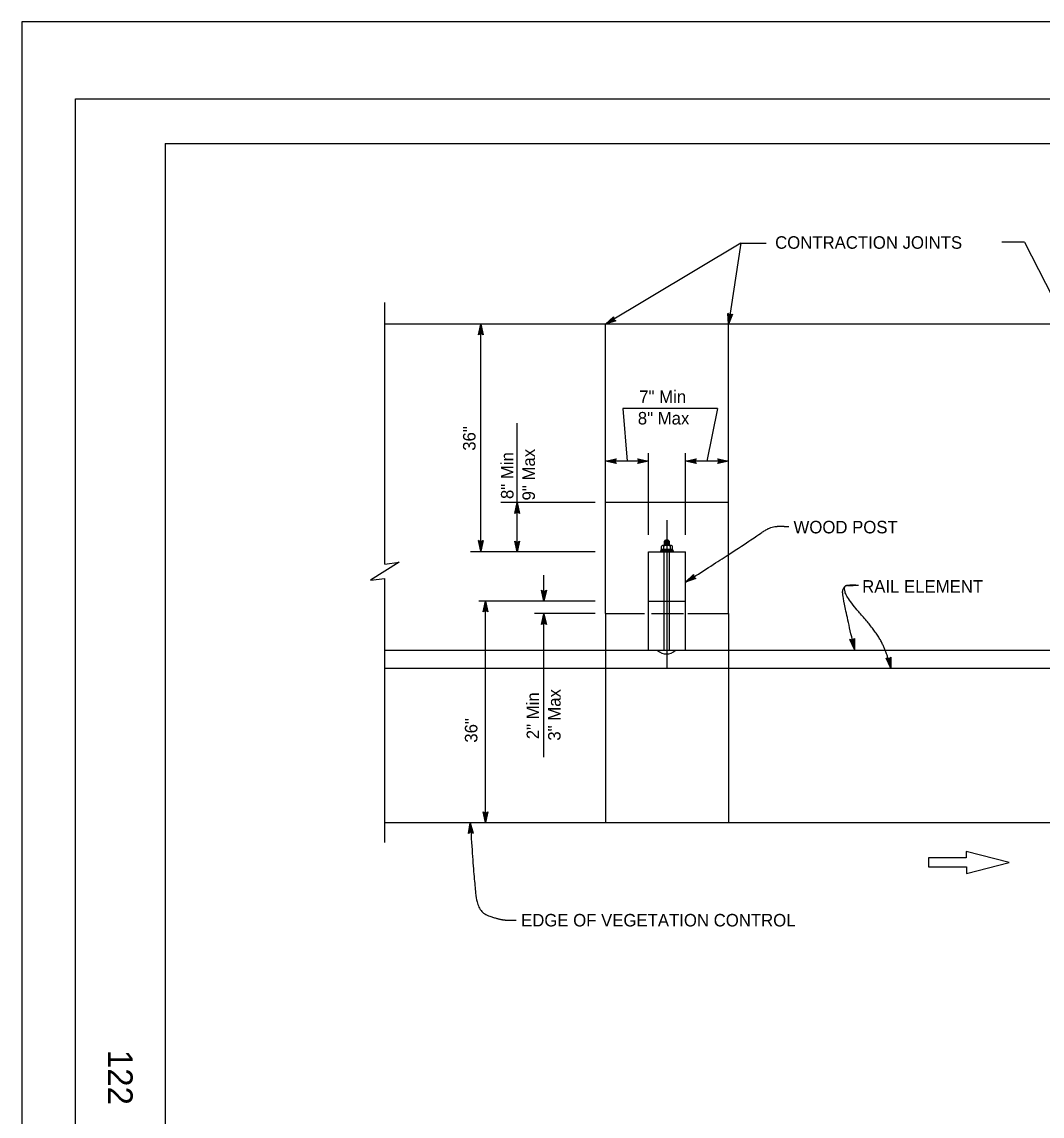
# Model space of a CAD drawing. Extents: x -893 to 867, y -474 to 712.
# Drawn here: x -893 to -323, y 101 to 712 of the extents above; entities that cross this region are included whole.
import ezdxf

# ---------------------------------------------------------------- set-up
doc = ezdxf.new("R2010")
doc.units = 0
for name, color, linetype in [('10 Sheet Format', 7, 'Continuous'), ('56 Stage 3 Anno', 7, 'Continuous'), ('57 Undefined', 7, 'Continuous'), ('60 Nongeo Data', 7, 'Continuous')]:
    doc.layers.add(name, color=color, linetype=linetype)

msp = doc.modelspace()

# ---------------------------------------------------------------- linework, layer by layer
at = {"layer": '10 Sheet Format'}
for q in [(811.55, 643.96), (-813.45, -406.04)]:
    msp.add_line((-813.45, 643.96), q, dxfattribs=at)
for points in [[(-893.46, -474.04), (866.54, -474.04), (866.54, 711.96), (-893.46, 711.96)], [(-863.43, 668.96), (836.57, 668.96), (836.57, -431.04), (-863.43, -431.04)], [(-863.43, 668.96), (836.57, 668.96), (836.57, -431.04), (-863.43, -431.04)]]:
    msp.add_lwpolyline(points, close=True, dxfattribs=at)
at = {"layer": '56 Stage 3 Anno'}
for p, q in [((-491.49, 588.23), (-567.21, 543.01)), ((-491.49, 588.23), (-498.47, 543.01)), ((-491.49, 588.23), (-477.36, 588.23)), ((-332.91, 588.84), (-345.6, 588.84)), ((-332.91, 588.84), (-309.54, 543.01)), ((-638.25, 537.13), (-636.91, 543.13)), ((-637.89, 537.35), (-636.91, 541.75)), ((-637.53, 537.58), (-636.91, 540.37)), ((-637.19, 537.76), (-636.91, 538.99)), ((-636.91, 543.13), (-636.91, 543.13)), ((-636.91, 543.13), (-635.58, 537.13)), ((-636.91, 416.29), (-636.91, 543.01)), ((-636.91, 541.74), (-635.94, 537.37)), ((-636.91, 540.37), (-636.29, 537.55)), ((-636.91, 538.99), (-636.65, 537.78)), ((-636.91, 537.93), (-638.25, 537.13)), ((-638.25, 537.13), (-638.25, 537.13)), ((-635.58, 537.13), (-636.91, 537.93)), ((-635.58, 537.13), (-635.58, 537.13)), ((-504.68, 496.02), (-557.44, 496.02)), ((-557.44, 496.02), (-555.19, 466.5)), ((-504.68, 496.02), (-510.52, 466.5)), ((-616.64, 443.34), (-616.64, 487.75)), ((-567.22, 451.4), (-567.22, 470.96)), ((-543.16, 425.31), (-543.16, 470.96)), ((-522.54, 425.31), (-522.54, 470.96)), ((-498.49, 451.4), (-498.49, 470.96)), ((-567.22, 466.5), (-561.22, 467.83)), ((-561.22, 465.16), (-567.22, 466.5)), ((-567.22, 466.5), (-567.22, 466.5)), ((-543.16, 466.5), (-567.22, 466.5)), ((-561.44, 465.51), (-565.84, 466.5)), ((-565.83, 466.5), (-561.46, 467.47)), ((-564.46, 466.5), (-561.63, 467.12)), ((-561.67, 465.87), (-564.46, 466.5)), ((-563.08, 466.49), (-561.87, 466.76)), ((-561.85, 466.22), (-563.08, 466.49)), ((-561.22, 467.83), (-562.02, 466.5)), ((-562.02, 466.5), (-561.22, 465.16)), ((-561.22, 467.83), (-561.22, 467.83)), ((-561.22, 465.16), (-561.22, 465.16)), ((-549.16, 467.84), (-549.16, 467.84)), ((-549.16, 465.17), (-549.16, 465.17)), ((-543.16, 466.5), (-543.16, 466.5)), ((-522.54, 466.5), (-516.54, 467.83)), ((-516.54, 465.16), (-522.54, 466.5)), ((-522.54, 466.5), (-522.54, 466.5)), ((-498.49, 466.5), (-522.54, 466.5)), ((-516.76, 465.51), (-521.16, 466.5)), ((-521.15, 466.5), (-516.78, 467.47)), ((-519.78, 466.5), (-516.96, 467.12)), ((-517, 465.87), (-519.78, 466.5)), ((-518.4, 466.49), (-517.19, 466.76)), ((-517.17, 466.22), (-518.4, 466.49)), ((-516.54, 467.83), (-517.34, 466.5)), ((-517.34, 466.5), (-516.54, 465.16)), ((-516.54, 467.83), (-516.54, 467.83)), ((-516.54, 465.16), (-516.54, 465.16)), ((-504.49, 467.84), (-504.49, 467.84)), ((-504.49, 465.17), (-504.49, 465.17)), ((-498.49, 466.5), (-498.49, 466.5)), ((-572.96, 443.34), (-625.72, 443.34)), ((-617.98, 437.34), (-616.64, 443.34)), ((-617.62, 437.55), (-616.64, 441.96)), ((-617.26, 437.79), (-616.64, 440.57)), ((-616.64, 415.84), (-616.64, 443.34)), ((-616.64, 443.34), (-616.64, 443.34)), ((-616.64, 443.34), (-615.31, 437.34)), ((-616.64, 441.94), (-615.67, 437.57)), ((-616.64, 440.57), (-616.02, 437.75)), ((-616.64, 438.14), (-617.98, 437.34)), ((-617.98, 437.34), (-617.98, 437.34)), ((-616.92, 437.96), (-616.64, 439.19)), ((-616.64, 439.19), (-616.38, 437.98)), ((-615.31, 437.34), (-616.64, 438.14)), ((-615.31, 437.34), (-615.31, 437.34)), ((-532.85, 433.54), (-532.85, 409.64)), ((-616.64, 415.86), (-617.97, 421.86)), ((-617.97, 421.86), (-617.97, 421.86)), ((-617.97, 421.86), (-616.64, 421.06)), ((-616.64, 421.06), (-615.3, 421.86)), ((-615.3, 421.86), (-616.64, 415.86)), ((-615.3, 421.86), (-615.3, 421.86)), ((-572.96, 415.84), (-642.65, 415.84)), ((-616.64, 417.25), (-617.61, 421.62)), ((-616.64, 418.62), (-617.26, 421.44)), ((-616.64, 420), (-616.9, 421.21)), ((-615.66, 421.64), (-616.64, 417.23)), ((-616.02, 421.4), (-616.64, 418.62)), ((-616.36, 421.23), (-616.64, 420)), ((-616.64, 415.86), (-616.64, 415.86)), ((-532.85, 415.49), (-532.85, 351.27)), ((-532.85, 407.53), (-532.85, 404.29)), ((-601.62, 388.36), (-601.62, 402.84)), ((-532.85, 401.46), (-532.85, 375.95)), ((-522.44, 398.83), (-522.44, 398.83)), ((-518.12, 403.2), (-518.12, 403.2)), ((-516.67, 400.96), (-516.67, 400.96)), ((-601.62, 388.36), (-602.95, 394.36)), ((-602.95, 394.36), (-602.95, 394.36)), ((-602.95, 394.36), (-601.62, 393.56)), ((-601.62, 389.75), (-602.59, 394.12)), ((-601.62, 391.12), (-602.25, 393.94)), ((-601.62, 392.5), (-601.89, 393.71)), ((-601.62, 393.56), (-600.28, 394.36)), ((-600.28, 394.36), (-601.62, 388.36)), ((-600.64, 394.14), (-601.62, 389.73)), ((-601, 393.9), (-601.62, 391.12)), ((-601.34, 393.73), (-601.62, 392.5)), ((-600.28, 394.36), (-600.28, 394.36)), ((-572.96, 388.36), (-638.09, 388.36)), ((-635.64, 382.36), (-634.3, 388.36)), ((-635.29, 382.57), (-634.3, 386.98)), ((-634.93, 382.81), (-634.31, 385.59)), ((-634.31, 385.59), (-633.68, 382.77)), ((-634.3, 388.36), (-634.3, 388.36)), ((-634.3, 388.36), (-632.97, 382.35)), ((-634.3, 264.61), (-634.3, 388.34)), ((-634.3, 386.96), (-633.33, 382.59)), ((-572.96, 388.34), (-627.6, 388.34)), ((-601.62, 388.36), (-601.62, 388.36)), ((-634.3, 383.16), (-635.64, 382.36)), ((-635.64, 382.36), (-635.64, 382.36)), ((-634.58, 382.98), (-634.31, 384.21)), ((-634.31, 384.21), (-634.04, 383)), ((-632.97, 382.36), (-634.3, 383.16)), ((-632.97, 382.36), (-632.97, 382.36)), ((-572.96, 381.47), (-606.86, 381.47)), ((-602.96, 375.18), (-601.62, 381.18)), ((-602.61, 375.39), (-601.62, 379.8)), ((-601.62, 301.18), (-601.62, 381.47)), ((-601.62, 381.18), (-601.62, 381.18)), ((-601.62, 381.18), (-600.29, 375.18)), ((-601.62, 379.79), (-600.65, 375.41)), ((-601.62, 375.98), (-602.96, 375.18)), ((-602.96, 375.18), (-602.96, 375.18)), ((-602.25, 375.63), (-601.62, 378.42)), ((-601.9, 375.81), (-601.62, 377.03)), ((-601.62, 378.42), (-601, 375.59)), ((-601.62, 377.03), (-601.36, 375.83)), ((-600.29, 375.18), (-601.62, 375.98)), ((-600.29, 375.18), (-600.29, 375.18)), ((-532.85, 377.7), (-532.85, 374.25)), ((-430.64, 366.92), (-430.64, 366.92)), ((-428.04, 367.52), (-428.04, 367.52)), ((-427.99, 361.37), (-427.99, 361.37)), ((-410.42, 356.38), (-410.42, 356.38)), ((-407.81, 356.99), (-407.81, 356.99)), ((-407.76, 350.84), (-407.76, 350.84)), ((-634.3, 264.61), (-635.63, 270.61)), ((-635.63, 270.61), (-635.63, 270.61)), ((-635.63, 270.61), (-634.3, 269.81)), ((-634.31, 266), (-635.27, 270.38)), ((-634.3, 267.37), (-634.93, 270.2)), ((-634.3, 268.76), (-634.57, 269.96)), ((-634.3, 269.81), (-632.96, 270.61)), ((-632.96, 270.61), (-634.3, 264.61)), ((-633.32, 270.4), (-634.3, 265.99)), ((-633.68, 270.16), (-634.3, 267.37)), ((-634.03, 269.98), (-634.3, 268.76)), ((-632.96, 270.61), (-632.96, 270.61)), ((-634.3, 264.61), (-634.3, 264.61))]:
    msp.add_line(p, q, dxfattribs=at)
for points in [[(-561.46, 544.91), (-567.21, 543.01), (-562.81, 547.16), (-562.81, 546.75), (-566.03, 543.71), (-561.82, 545.1), (-562.18, 545.29), (-564.87, 544.4), (-562.81, 546.35), (-562.81, 545.94), (-563.7, 545.1), (-562.53, 545.48), (-562.81, 545.63), (-562.81, 547.16), (-562.81, 545.63)], [(-496.26, 548.64), (-498.47, 543.01), (-498.86, 549.05), (-498.55, 548.78), (-498.26, 544.36), (-496.64, 548.49), (-497.02, 548.34), (-498.05, 545.7), (-498.23, 548.52), (-497.92, 548.26), (-497.84, 547.04), (-497.39, 548.19), (-497.69, 548.07), (-498.86, 549.05), (-497.69, 548.07)], [(-549.16, 467.84), (-543.16, 466.5), (-549.17, 465.17), (-548.95, 465.52), (-544.56, 466.49), (-548.95, 467.48), (-548.74, 467.13), (-545.93, 466.5), (-548.74, 465.88), (-548.52, 466.23), (-547.31, 466.5), (-548.53, 466.77), (-548.36, 466.5), (-549.17, 465.17), (-548.36, 466.5)], [(-504.49, 467.84), (-498.49, 466.5), (-504.49, 465.17), (-504.27, 465.52), (-499.88, 466.49), (-504.28, 467.48), (-504.06, 467.13), (-501.25, 466.5), (-504.06, 465.88), (-503.85, 466.23), (-502.63, 466.5), (-503.85, 466.77), (-503.69, 466.5), (-504.49, 465.17), (-503.69, 466.5)], [(-635.59, 422.2), (-636.91, 416.29), (-638.22, 422.2), (-637.87, 421.99), (-636.91, 417.66), (-635.94, 421.99), (-636.29, 421.78), (-636.91, 419.01), (-637.52, 421.78), (-637.17, 421.57), (-636.91, 420.37), (-636.64, 421.57), (-636.91, 421.41), (-638.22, 422.2), (-636.91, 421.41)], [(-516.67, 400.96), (-522.44, 398.83), (-518.12, 403.2), (-518.11, 402.79), (-521.27, 399.59), (-517.05, 401.14), (-517.42, 401.33), (-520.12, 400.33), (-518.1, 402.38), (-518.08, 401.96), (-518.96, 401.07), (-517.79, 401.51), (-518.07, 401.65), (-518.12, 403.2), (-518.07, 401.65)], [(-428.04, 367.52), (-427.99, 361.37), (-430.64, 366.92), (-430.25, 366.79), (-428.31, 362.73), (-428.34, 367.23), (-428.64, 366.95), (-428.62, 364.07), (-429.86, 366.66), (-429.46, 366.54), (-428.93, 365.41), (-428.94, 366.66), (-429.17, 366.44), (-430.64, 366.92), (-429.17, 366.44)], [(-407.81, 356.99), (-407.76, 350.84), (-410.42, 356.38), (-410.02, 356.26), (-408.08, 352.19), (-408.11, 356.7), (-408.41, 356.41), (-408.39, 353.53), (-409.63, 356.13), (-409.23, 356), (-408.7, 354.88), (-408.71, 356.13), (-408.94, 355.9), (-410.42, 356.38), (-408.94, 355.9)], [(-643.78, 258.5), (-642.83, 264.48), (-641.15, 258.66), (-641.52, 258.85), (-642.74, 263.11), (-643.44, 258.73), (-643.11, 258.96), (-642.66, 261.76), (-641.88, 259.04), (-642.24, 259.23), (-642.58, 260.41), (-642.77, 259.19), (-642.51, 259.37), (-641.15, 258.66), (-642.51, 259.37)]]:
    msp.add_lwpolyline(points, close=True, dxfattribs=at)
for points in [[(-522.44, 398.83), (-484.66, 423.25), (-477.75, 428.26), (-473.41, 429.94), (-469.06, 430.27), (-464.71, 429.94)], [(-427.99, 361.37), (-434.91, 391.2), (-434.47, 395.52), (-432.31, 397.68), (-425.83, 397.25)], [(-407.98, 351.12), (-409.24, 357.65), (-415.36, 370.71), (-432.63, 390.1), (-434.11, 397.26), (-430.11, 397.05), (-425.83, 397.25)], [(-642.83, 264.48), (-640.52, 227.51), (-637.75, 214.11), (-626.3, 210.43), (-621.11, 209.95), (-617.22, 210.09)]]:
    msp.add_open_spline(points, degree=2, dxfattribs=at)
at = {"layer": '57 Undefined'}
for p, q in [((-365.52, 244.81), (-386.62, 244.81)), ((-386.62, 244.81), (-386.62, 242.31)), ((-341.61, 242.31), (-365.52, 248.45)), ((-365.52, 248.45), (-365.52, 244.81)), ((-386.62, 242.31), (-386.62, 239.81)), ((-386.62, 239.81), (-365.51, 239.81)), ((-365.51, 236.17), (-341.61, 242.31)), ((-365.51, 239.81), (-365.51, 236.17))]:
    msp.add_line(p, q, dxfattribs=at)
at = {"layer": '60 Nongeo Data'}
for p, q in [((-690.57, 409.03), (-690.57, 555.17)), ((157.36, 543.01), (-690.57, 543.01)), ((-567.21, 443.34), (-567.21, 543.01)), ((-498.47, 443.34), (-498.47, 543.01)), ((-498.47, 443.34), (-567.21, 443.34)), ((-567.21, 381.47), (-567.21, 443.34)), ((-498.47, 381.47), (-498.47, 443.34)), ((-534.33, 421.68), (-533.59, 422.42)), ((-532.12, 422.42), (-533.59, 422.42)), ((-531.38, 421.68), (-532.12, 422.42)), ((-543.16, 415.86), (-522.54, 415.86)), ((-543.16, 360.86), (-543.16, 415.86)), ((-536.15, 416.66), (-536.15, 417.03)), ((-536.15, 417.03), (-529.52, 417.03)), ((-529.52, 416.66), (-536.15, 416.66)), ((-535.97, 417.2), (-535.97, 418.77)), ((-529.74, 417.2), (-535.97, 417.2)), ((-530.38, 419.43), (-535.31, 419.43)), ((-534.64, 417.2), (-534.64, 418.85)), ((-534.35, 360.83), (-534.35, 415.87)), ((-531.38, 421.68), (-534.33, 421.68)), ((-534.33, 419.47), (-534.33, 421.68)), ((-534.33, 420.58), (-531.51, 420.58)), ((-531.38, 419.47), (-534.33, 419.47)), ((-531.84, 421.03), (-533.97, 421.03)), ((-531.84, 420.09), (-533.97, 420.09)), ((-531.38, 419.47), (-531.38, 421.68)), ((-531.35, 360.86), (-531.35, 415.86)), ((-531.07, 418.76), (-531.07, 417.2)), ((-529.74, 417.2), (-529.74, 418.8)), ((-529.52, 417.03), (-529.52, 416.66)), ((-522.54, 360.86), (-522.54, 415.86)), ((-690.57, 253.37), (-690.57, 401.03)), ((-543.16, 388.36), (-522.54, 388.36)), ((-567.21, 381.47), (-545.43, 381.47)), ((-567.21, 381.47), (-567.21, 264.61)), ((-541.54, 381.47), (-523.66, 381.47)), ((-521.24, 381.47), (-498.47, 381.47)), ((-498.47, 381.47), (-498.47, 264.61)), ((-690.57, 360.86), (157.36, 360.86)), ((-690.57, 350.86), (157.36, 350.86)), ((-690.57, 264.61), (157.36, 264.61))]:
    msp.add_line(p, q, dxfattribs=at)
msp.add_lwpolyline([(-536.53, 415.86), (-529.18, 415.86), (-529.18, 416.38), (-536.53, 416.38)], close=True, dxfattribs=at)
msp.add_lwpolyline([(-690.57, 409.03), (-682.57, 410.03), (-698.57, 400.03), (-690.57, 401.03)], dxfattribs=at)
for centre, radius, start, end in [((-535.31, 418.76), 0.669, 8.21254, 179.27763), ((-533.96, 418.75), 0.669, 91.89764, 179.50043), ((-531.74, 418.76), 0.669, 359.60154, 87.07322), ((-530.4, 418.76), 0.669, 3.6172, 175.19515), ((-533.17, 366.04), 7.22, 226.54427, 313.77544)]:
    msp.add_arc(centre, radius, start, end, dxfattribs=at)

# ---------------------------------------------------------------- texts
at = {"layer": '10 Sheet Format'}
msp.add_text('122', height=13.779, rotation=270, dxfattribs=at).set_placement((-845.33, 137.58))
at = {"layer": '57 Undefined'}
for s, p in [('CONTRACTION JOINTS', (-472.4, 585.19)), ('7" Min', (-548.37, 499.01)), ('8" Max', (-549.16, 487.01)), ('WOOD POST', (-462.11, 426.18)), ('RAIL ELEMENT', (-423.75, 393.03)), ('EDGE OF VEGETATION CONTROL', (-614.41, 206.55))]:
    msp.add_text(s, height=7, dxfattribs=at).set_placement(p)
for s, p in [('36"', (-639.88, 472.32)), ('8" Min', (-618.66, 445.36)), ('9" Max', (-606.66, 444.57)), ('2" Min', (-604.31, 311.15)), ('3" Max', (-592.31, 310.36)), ('36"', (-638.83, 309.23))]:
    msp.add_text(s, height=7, rotation=90, dxfattribs=at).set_placement(p)

doc.saveas('drawing.dxf')
